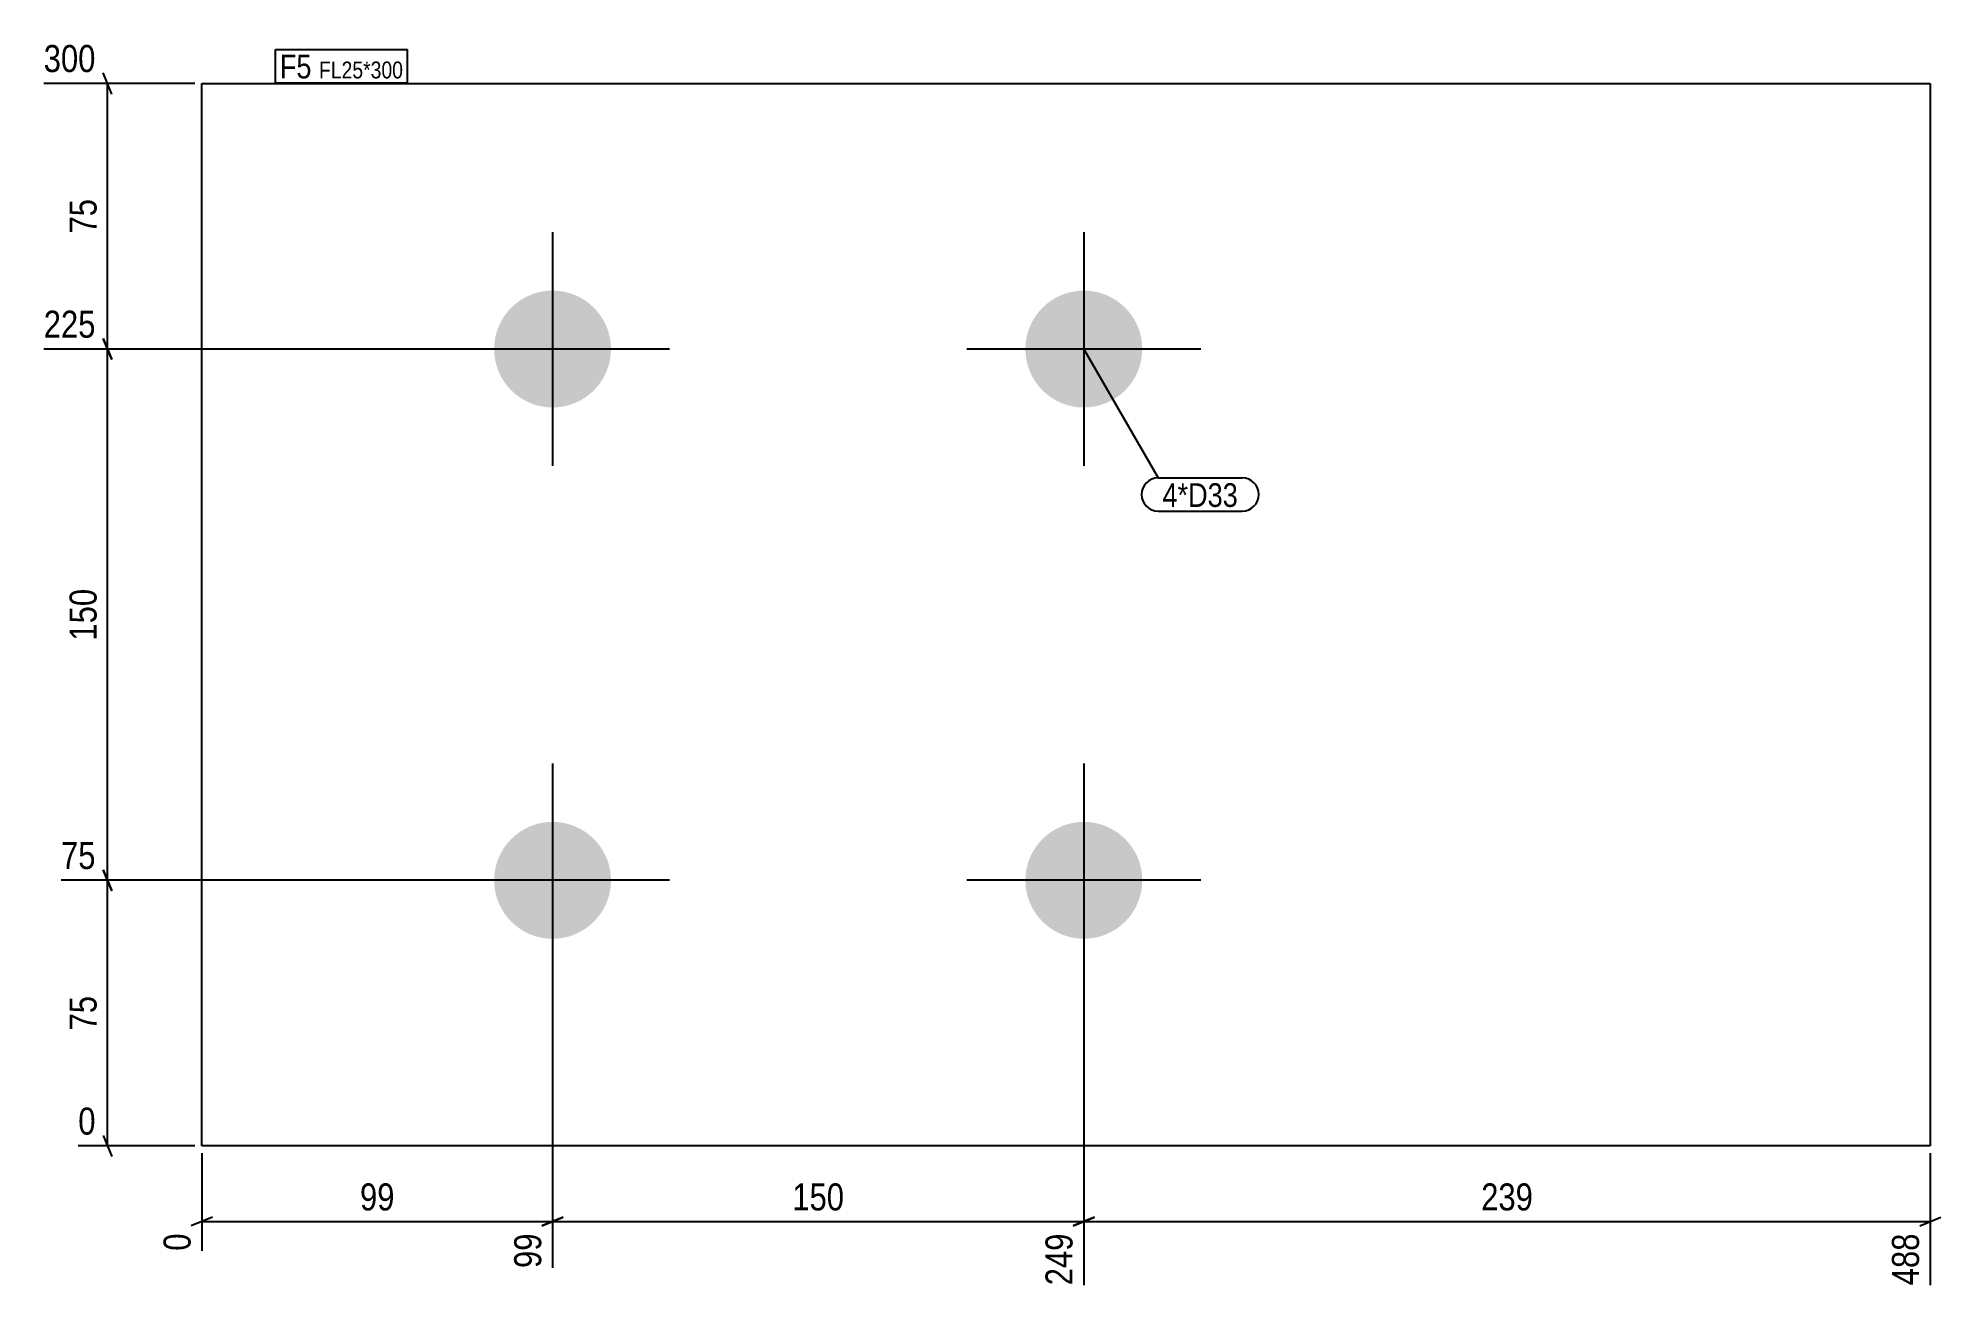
# Model space of a CAD drawing. Header units: millimetres. Extents: x 4 to 542, y 4 to 358.
import ezdxf

# ---------------------------------------------------------------- set-up
doc = ezdxf.new("R2010")
doc.units = ezdxf.units.MM
for name, color, linetype in [('MÅLSÆTNING', 7, 'Continuous'), ('STÅL', 7, 'Continuous'), ('TEKST', 7, 'Continuous')]:
    doc.layers.add(name, color=color, linetype=linetype)
doc.styles.add('Arial Narrow', font='ARIALN.TTF', dxfattribs={"height": 0.2})

msp = doc.modelspace()

# ---------------------------------------------------------------- hatches: boundary and pattern name
at = {"layer": 'STÅL', "linetype": 'Continuous'}
for points in [[(149.67, 253.83, -1), (149.67, 286.83, -1)], [(299.67, 253.83, -1), (299.67, 286.83, -1)], [(149.67, 103.83, -1), (149.67, 136.83, -1)], [(299.67, 103.83, -1), (299.67, 136.83, -1)]]:
    msp.add_hatch(color=3, dxfattribs=at).paths.add_polyline_path(points)

# ---------------------------------------------------------------- linework, layer by layer
at = {"layer": 'MÅLSÆTNING', "color": 7, "linetype": 'Continuous'}
for p, q in [((48.67, 345.33), (6, 345.33)), ((25.23, 342.33), (22.82, 348.33)), ((24.03, 270.33), (24.03, 345.33)), ((147.67, 270.33), (6, 270.33)), ((147.67, 270.33), (6, 270.33)), ((22.82, 273.33), (25.23, 267.33)), ((25.23, 267.33), (22.82, 273.33)), ((147.67, 120.33), (10.88, 120.33)), ((25.23, 117.33), (22.82, 123.33)), ((24.03, 45.33), (24.03, 120.33)), ((149.67, 118.33), (149.67, 10.88)), ((149.67, 118.33), (149.67, 10.88)), ((299.67, 118.33), (299.67, 6)), ((299.67, 118.33), (299.67, 6)), ((48.67, 45.33), (15.75, 45.33)), ((22.82, 48.33), (25.23, 42.33)), ((50.67, 43.33), (50.67, 15.75)), ((538.67, 43.33), (538.67, 6)), ((53.67, 25.23), (47.67, 22.82)), ((50.67, 24.03), (149.67, 24.03)), ((152.67, 25.23), (146.67, 22.82)), ((146.67, 22.82), (152.67, 25.23)), ((149.67, 24.03), (299.67, 24.03)), ((302.67, 25.23), (296.67, 22.82)), ((296.67, 22.82), (302.67, 25.23)), ((299.67, 24.03), (538.67, 24.03)), ((535.67, 22.82), (541.67, 25.23))]:
    msp.add_line(p, q, dxfattribs=at)
at = {"layer": 'STÅL', "color": 2, "linetype": 'Continuous'}
for p, q in [((50.67, 45.33), (50.67, 345.33)), ((50.67, 345.33), (538.67, 345.33)), ((538.67, 345.33), (538.67, 45.33)), ((538.67, 45.33), (50.67, 45.33))]:
    msp.add_line(p, q, dxfattribs=at)
at = {"layer": 'STÅL', "color": 3, "linetype": 'Continuous'}
for p, q in [((149.67, 303.33), (149.67, 237.33)), ((299.67, 303.33), (299.67, 237.33)), ((182.67, 270.33), (116.67, 270.33)), ((332.67, 270.33), (266.67, 270.33)), ((149.67, 153.33), (149.67, 87.33)), ((299.67, 153.33), (299.67, 87.33)), ((182.67, 120.33), (116.67, 120.33)), ((332.67, 120.33), (266.67, 120.33))]:
    msp.add_line(p, q, dxfattribs=at)

# ---------------------------------------------------------------- wipeouts: each hides what was drawn before it
at = {"color": 0}
msp.add_wipeout([(343.19, 225.76), (343.19, 232.76), (321.87, 232.76), (321.87, 225.76)], dxfattribs=at).dxf.layer = 'TEKST'

# ---------------------------------------------------------------- next in the draw order: wipeouts: each hides what was drawn before it
at = {"color": 0, "linetype": 'Continuous'}
for points in [[(22.22, 346.93), (22.22, 358.13), (4.4, 358.13), (4.4, 346.93)], [(22.22, 121.93), (22.22, 133.13), (9.27, 133.13), (9.27, 121.93)], [(22.22, 46.93), (22.22, 58.13), (14.15, 58.13), (14.15, 46.93)], [(49.07, 22.22), (37.87, 22.22), (37.87, 14.15), (49.07, 14.15)], [(148.07, 22.22), (136.87, 22.22), (136.87, 9.27), (148.07, 9.27)], [(298.07, 22.22), (286.87, 22.22), (286.87, 4.4), (298.07, 4.4)], [(537.07, 22.22), (525.87, 22.22), (525.87, 4.4), (537.07, 4.4)]]:
    msp.add_wipeout(points, dxfattribs=at).dxf.layer = 'MÅLSÆTNING'
at = {"color": 0}
for points, layer in [([(22.52, 314.3), (11.32, 314.3), (11.32, 301.35), (22.52, 301.35)], 'MÅLSÆTNING'), ([(22.52, 89.3), (11.32, 89.3), (11.32, 76.35), (22.52, 76.35)], 'MÅLSÆTNING'), ([(106.65, 25.53), (106.65, 36.73), (93.7, 36.73), (93.7, 25.53)], 'MÅLSÆTNING'), ([(233.58, 25.53), (233.58, 36.73), (215.76, 36.73), (215.76, 25.53)], 'MÅLSÆTNING'), ([(428.08, 25.53), (428.08, 36.73), (410.26, 36.73), (410.26, 25.53)], 'MÅLSÆTNING'), ([(81.62, 346.73), (81.62, 353.73), (72.67, 353.73), (72.67, 346.73)], 'TEKST'), ([(343.19, 225.76), (343.19, 232.76), (321.87, 232.76), (321.87, 225.76)], 'TEKST')]:
    msp.add_wipeout(points, dxfattribs=at).dxf.layer = layer

# ---------------------------------------------------------------- next in the draw order: linework, layer by layer
at = {"layer": 'MÅLSÆTNING', "color": 7, "linetype": 'Continuous'}
for p, q in [((24.03, 120.33), (24.03, 270.33)), ((147.67, 120.33), (10.88, 120.33)), ((22.82, 123.33), (25.23, 117.33))]:
    msp.add_line(p, q, dxfattribs=at)
at = {"layer": 'TEKST', "color": 7, "linetype": 'Continuous'}
for p, q in [((299.67, 270.33), (320.67, 233.96)), ((320.67, 233.96), (344.39, 233.96)), ((320.67, 224.56), (344.39, 224.56))]:
    msp.add_line(p, q, dxfattribs=at)
for centre, start, end in [((320.67, 229.26), 90, 270), ((344.39, 229.26), 270, 90)]:
    msp.add_arc(centre, 4.7, start, end, dxfattribs=at)

# ---------------------------------------------------------------- next in the draw order: texts
at = {"layer": 'MÅLSÆTNING', "color": 3, "linetype": 'Continuous', "style": 'Arial Narrow'}
for s, height, p in [('300', 7.635, (6, 348.53)), ('75', 7.635, (10.88, 123.53)), ('0', 7.64, (15.75, 48.53))]:
    msp.add_text(s, height=height, dxfattribs=at).set_placement(p)
at = {"layer": 'MÅLSÆTNING', "color": 3, "style": 'Arial Narrow'}
for p in [(20.93, 302.95), (20.93, 77.95)]:
    msp.add_text('75', height=7.635, rotation=90.0002, dxfattribs=at).set_placement(p)
for s, p in [('99', (95.3, 27.13)), ('150', (217.36, 27.13)), ('239', (411.86, 27.13))]:
    msp.add_text(s, height=7.635, dxfattribs=at).set_placement(p)
at = {"layer": 'MÅLSÆTNING', "color": 3, "linetype": 'Continuous', "style": 'Arial Narrow'}
for s, height, p in [('0', 7.64, (47.47, 15.75)), ('99', 7.635, (146.47, 10.88)), ('249', 7.635, (296.47, 6)), ('488', 7.635, (535.47, 6))]:
    msp.add_text(s, height=height, rotation=90.0002, dxfattribs=at).set_placement(p)
at = {"layer": 'TEKST', "color": 3, "style": 'Arial Narrow'}
msp.add_text('4*D33', height=6.681, dxfattribs=at).set_placement((321.87, 225.76))

# ---------------------------------------------------------------- next in the draw order: wipeouts: each hides what was drawn before it
at = {"color": 0}
msp.add_wipeout([(81.62, 346.73), (81.62, 353.73), (72.67, 353.73), (72.67, 346.73)], dxfattribs=at).dxf.layer = 'TEKST'

# ---------------------------------------------------------------- next in the draw order: linework, layer by layer
at = {"layer": 'TEKST', "color": 7, "linetype": 'Continuous'}
for p, q in [((71.47, 354.93), (108.67, 354.93)), ((71.47, 345.53), (71.47, 354.93))]:
    msp.add_line(p, q, dxfattribs=at)

# ---------------------------------------------------------------- next in the draw order: wipeouts: each hides what was drawn before it
at = {"color": 0, "linetype": 'Continuous'}
msp.add_wipeout([(22.22, 271.93), (22.22, 283.13), (4.4, 283.13), (4.4, 271.93)], dxfattribs=at).dxf.layer = 'MÅLSÆTNING'
at = {"color": 0}
for points, layer in [([(22.52, 204.24), (11.32, 204.24), (11.32, 186.42), (22.52, 186.42)], 'MÅLSÆTNING'), ([(107.47, 346.73), (107.47, 351.73), (83.72, 351.73), (83.72, 346.73)], 'TEKST')]:
    msp.add_wipeout(points, dxfattribs=at).dxf.layer = layer

# ---------------------------------------------------------------- next in the draw order: texts
at = {"layer": 'MÅLSÆTNING', "color": 3, "linetype": 'Continuous', "style": 'Arial Narrow'}
msp.add_text('225', height=7.635, dxfattribs=at).set_placement((6, 273.53))
at = {"layer": 'MÅLSÆTNING', "color": 3, "style": 'Arial Narrow'}
msp.add_text('150', height=7.635, rotation=90.0002, dxfattribs=at).set_placement((20.93, 188.02))

# ---------------------------------------------------------------- next in the draw order: wipeouts: each hides what was drawn before it
at = {"color": 0}
msp.add_wipeout([(107.47, 346.73), (107.47, 351.73), (83.72, 351.73), (83.72, 346.73)], dxfattribs=at).dxf.layer = 'TEKST'

# ---------------------------------------------------------------- next in the draw order: linework, layer by layer
at = {"layer": 'TEKST', "color": 7, "linetype": 'Continuous'}
for p, q in [((108.67, 345.53), (108.67, 354.93)), ((71.47, 345.53), (108.67, 345.53))]:
    msp.add_line(p, q, dxfattribs=at)

# ---------------------------------------------------------------- next in the draw order: texts
at = {"layer": 'TEKST', "color": 3, "style": 'Arial Narrow'}
for s, height, p in [('F5', 6.681, (72.67, 346.73)), ('FL25*300', 4.772, (83.72, 346.73))]:
    msp.add_text(s, height=height, dxfattribs=at).set_placement(p)

doc.saveas('drawing.dxf')
